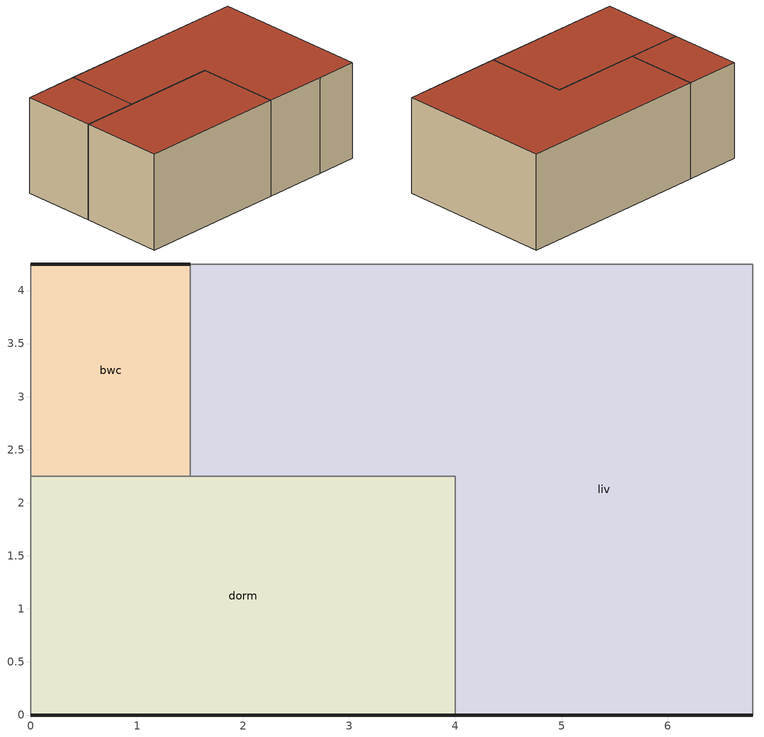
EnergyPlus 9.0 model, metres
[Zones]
dorm
 floor ground (Exterior Floor): 4,2.25 4,0 0,0 0,2.25 z0
 wall outside (Exterior Wall): 0,0 4,0 z0:2.6
 wall to liv (Interior Wall): 4,0 4,2.25 1.5,2.25 z0:2.6
 wall adiabatic (Interior Wall): 0,2.25 0,0 z0:2.6
 wall to bwc (Interior Wall): 1.5,2.25 0,2.25 z0:2.6
 roof outside (Exterior Roof): 0,2.25 0,0 4,0 4,2.25 z2.6
bwc
 floor ground (Exterior Floor): 1.5,4.25 1.5,2.25 0,2.25 0,4.25 z0
 wall outside (Exterior Wall): 1.5,4.25 0,4.25 z0:2.6
 wall to liv (Interior Wall): 1.5,2.25 1.5,4.25 z0:2.6
 wall adiabatic (Interior Wall): 0,4.25 0,2.25 z0:2.6
 roof outside (Exterior Roof): 0,4.25 0,2.25 1.5,2.25 1.5,4.25 z2.6
liv
 floor ground (Exterior Floor): 6.8,4.25 6.8,0 4,0 4,2.25 1.5,2.25 1.5,4.25 z0
 wall outside (Exterior Wall): 4,0 5.7,0 6.8,0 z0:2.6
 wall adiabatic (Interior Wall): 6.8,0 6.8,4.25 1.5,4.25 z0:2.6
 roof outside (Exterior Roof): 1.5,4.25 1.5,2.25 4,2.25 4,0 6.8,0 6.8,4.25 z2.6
[Building]
Untitled: North Axis {deg}=0; Terrain=City; Loads Convergence Tolerance Value=0.04; Temperature Convergence Tolerance Value {deltaC}=0.4; Solar Distribution=FullInteriorAndExterior; Maximum Number of Warmup Days=25
[Site:Location]
CHICAGO_IL_USA TMY2-94846: Latitude {deg}=41.78; Longitude {deg}=-87.75; Time Zone {hr}=-6; Elevation {m}=190
[Material]
Name | Roughness | Thickness {m} | Conductivity {W/m-K} | Density {kg/m3} | Specific Heat {J/kg-K}
I02 50mm insulation board | MediumRough | 0.0508 | 0.03 | 43 | 1210
G01a 19mm gypsum board | MediumSmooth | 0.019 | 0.16 | 800 | 1090
M11 100mm lightweight concrete | MediumRough | 0.1016 | 0.53 | 1280 | 840
F16 Acoustic tile | MediumSmooth | 0.0191 | 0.06 | 368 | 590
M01 100mm brick | MediumRough | 0.1016 | 0.89 | 1920 | 790
M15 200mm heavyweight concrete | MediumRough | 0.2032 | 1.95 | 2240 | 900
[Material:AirGap]
Name | Thermal Resistance {m2-K/W}
F04 Wall air space resistance | 0.15
F05 Ceiling air space resistance | 0.18
[Construction]
Exterior Floor: I02 50mm insulation board, M15 200mm heavyweight concrete
Exterior Wall: M01 100mm brick, M15 200mm heavyweight concrete, I02 50mm insulation board, F04 Wall air space resistance, G01a 19mm gypsum board
Interior Wall: G01a 19mm gypsum board, F04 Wall air space resistance, G01a 19mm gypsum board
Exterior Roof: M11 100mm lightweight concrete, F05 Ceiling air space resistance, F16 Acoustic tile
[HVACTemplate:Thermostat]
Constant Setpoint Thermostat: Constant Heating Setpoint {C}=20; Constant Cooling Setpoint {C}=25
[Zone] Multiplier=1
dorm; bwc; liv
